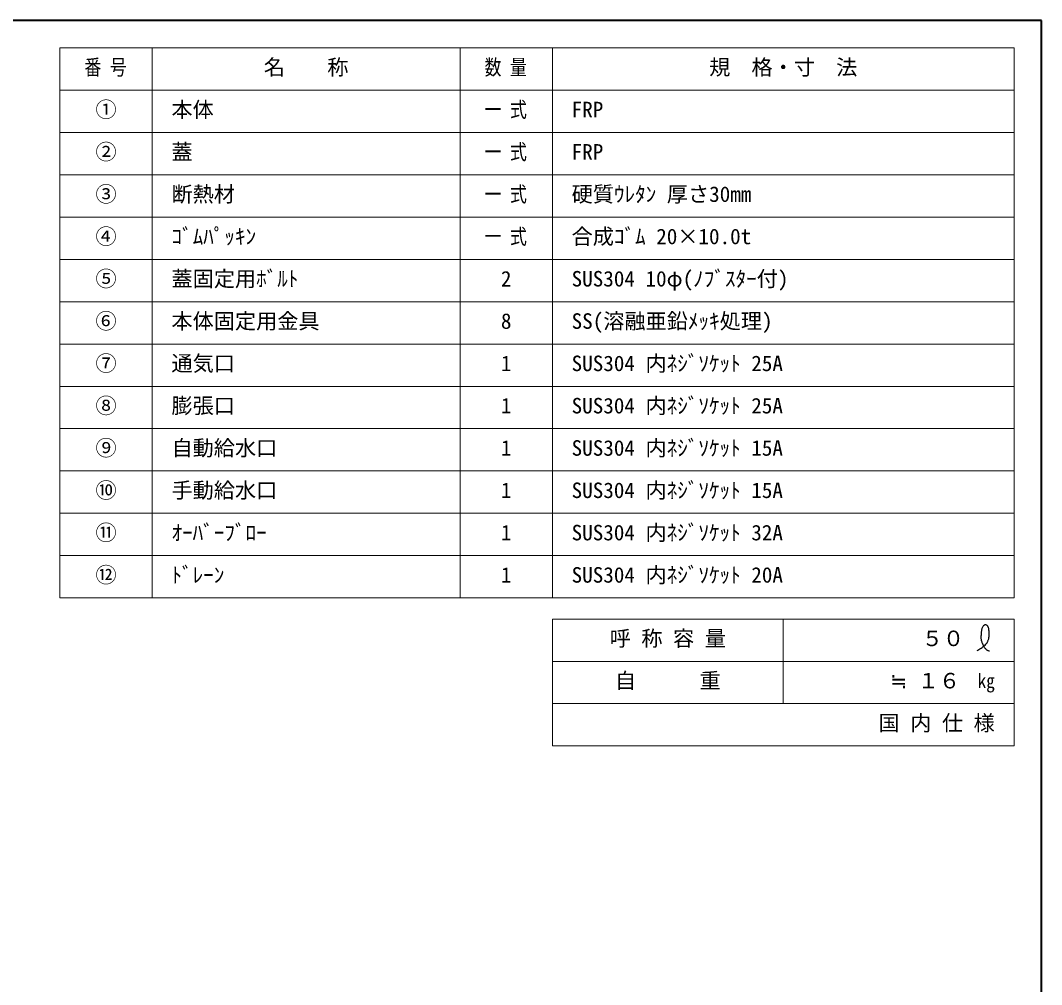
# Model space of a CAD drawing. Units: millimetres at full size, sheet at 1:8; details may follow other scales. Extents: x -1668 to 1572, y -1121 to 1127.
# Drawn here: x 511 to 1572, y 124 to 1127 of the extents above; entities that cross this region are included whole.
import ezdxf
from ezdxf.enums import TextEntityAlignment as Align

# ---------------------------------------------------------------- set-up
doc = ezdxf.new("R2010")
doc.units = ezdxf.units.MM
doc.header["$LTSCALE"] = 8
doc.layers.add('0-0_ﾚｲﾔ1', color=7, linetype='Continuous', lineweight=18)
doc.styles.add('ＭＳ ゴシック', font='')
doc.styles.get('ＭＳ ゴシック').set_extended_font_data('MS Gothic')

msp = doc.modelspace()

# ---------------------------------------------------------------- linework, layer by layer
at = {"layer": '0-0_ﾚｲﾔ1', "color": 1, "lineweight": 40}
for p, q in [((1572.491, 1126.669), (-1667.509, 1126.669)), ((1572.491, -1121.331), (1572.491, 1126.669))]:
    msp.add_line(p, q, dxfattribs=at)
at = {"layer": '0-0_ﾚｲﾔ1', "color": 3}
for p, q in [((551.92, 526.098), (551.92, 1098.098)), ((1543.92, 1098.098), (551.92, 1098.098)), ((647.92, 526.098), (647.92, 1098.098)), ((967.92, 526.098), (967.92, 1098.098)), ((1063.92, 526.098), (1063.92, 1098.098)), ((1543.92, 526.098), (1543.92, 1098.098)), ((1543.92, 1054.098), (551.92, 1054.098)), ((1543.92, 1010.098), (551.92, 1010.098)), ((1543.92, 966.098), (551.92, 966.098)), ((1543.92, 922.098), (551.92, 922.098)), ((1543.92, 878.098), (551.92, 878.098)), ((1543.92, 834.098), (551.92, 834.098)), ((1543.92, 790.098), (551.92, 790.098)), ((1543.92, 746.098), (551.92, 746.098)), ((1543.92, 702.098), (551.92, 702.098)), ((1543.92, 658.098), (551.92, 658.098)), ((1543.92, 614.098), (551.92, 614.098)), ((1543.92, 570.098), (551.92, 570.098)), ((1543.92, 526.098), (551.92, 526.098)), ((1543.92, 504.098), (1063.92, 504.098)), ((1303.92, 416.098), (1303.92, 504.098)), ((1543.92, 372.098), (1543.92, 504.098)), ((1543.92, 460.098), (1063.92, 460.098)), ((1543.92, 416.098), (1063.92, 416.098))]:
    msp.add_line(p, q, dxfattribs=at)
at = {"layer": '0-0_ﾚｲﾔ1', "color": 5, "lineweight": 25}
for p, q in [((1509.685, 488.808), (1509.64, 488.278)), ((1509.721, 489.253), (1509.685, 488.808)), ((1509.784, 490.018), (1509.721, 489.253)), ((1509.853, 490.781), (1509.784, 490.018)), ((1509.937, 491.542), (1509.853, 490.781)), ((1510.042, 492.298), (1509.937, 491.542)), ((1510.176, 493.051), (1510.042, 492.298)), ((1510.269, 493.486), (1510.176, 493.051)), ((1510.354, 493.832), (1510.269, 493.486)), ((1510.524, 494.422), (1510.354, 493.832)), ((1510.733, 495), (1510.524, 494.422)), ((1510.987, 495.56), (1510.733, 495)), ((1511.294, 496.095), (1510.987, 495.56)), ((1511.662, 496.6), (1511.294, 496.095)), ((1511.906, 496.877), (1511.662, 496.6)), ((1512.083, 497.054), (1511.906, 496.877)), ((1512.409, 497.339), (1512.083, 497.054)), ((1512.76, 497.59), (1512.409, 497.339)), ((1513.129, 497.796), (1512.76, 497.59)), ((1513.511, 497.947), (1513.129, 497.796)), ((1513.901, 498.032), (1513.511, 497.947)), ((1514.128, 498.046), (1513.901, 498.032)), ((1514.404, 498.028), (1514.128, 498.046)), ((1514.874, 497.909), (1514.404, 498.028)), ((1515.329, 497.695), (1514.874, 497.909)), ((1515.76, 497.403), (1515.329, 497.695)), ((1516.158, 497.05), (1515.76, 497.403)), ((1516.516, 496.653), (1516.158, 497.05)), ((1516.701, 496.409), (1516.516, 496.653)), ((1516.989, 495.954), (1516.701, 496.409)), ((1517.363, 495.131), (1516.989, 495.954)), ((1517.606, 494.27), (1517.363, 495.131)), ((1517.748, 493.38), (1517.606, 494.27)), ((1517.822, 492.473), (1517.748, 493.38)), ((1517.856, 491.559), (1517.822, 492.473)), ((1517.87, 491.03), (1517.856, 491.559)), ((1517.885, 490.527), (1517.87, 491.03)), ((1517.914, 489.666), (1517.885, 490.527)), ((1517.939, 488.811), (1517.914, 489.666)), ((1517.951, 487.96), (1517.939, 488.811)), ((1509.463, 485.535), (1509.462, 484.625)), ((1509.462, 484.625), (1509.511, 483.719)), ((1509.501, 486.449), (1509.463, 485.535)), ((1509.564, 487.363), (1509.501, 486.449)), ((1509.511, 483.719), (1509.568, 483.195)), ((1509.64, 488.278), (1509.564, 487.363)), ((1509.568, 483.195), (1509.635, 482.742)), ((1509.635, 482.742), (1509.789, 481.965)), ((1509.789, 481.965), (1509.988, 481.195)), ((1509.988, 481.195), (1510.224, 480.433)), ((1510.224, 480.433), (1510.493, 479.681)), ((1510.493, 479.681), (1510.789, 478.941)), ((1510.789, 478.941), (1510.971, 478.518)), ((1510.971, 478.518), (1511.107, 478.213)), ((1511.107, 478.213), (1511.35, 477.691)), ((1513.725, 477.055), (1514.457, 477.809)), ((1514.457, 477.809), (1515.137, 478.604)), ((1515.137, 478.604), (1515.757, 479.442)), ((1515.757, 479.442), (1516.304, 480.324)), ((1516.304, 480.324), (1516.584, 480.857)), ((1516.584, 480.857), (1516.785, 481.291)), ((1516.785, 481.291), (1517.09, 482.059)), ((1517.09, 482.059), (1517.343, 482.849)), ((1517.343, 482.849), (1517.547, 483.654)), ((1517.547, 483.654), (1517.706, 484.47)), ((1517.706, 484.47), (1517.821, 485.291)), ((1517.821, 485.291), (1517.87, 485.768)), ((1517.87, 485.768), (1517.907, 486.261)), ((1517.907, 486.261), (1517.943, 487.111)), ((1517.943, 487.111), (1517.951, 487.96)), ((1505.358, 471.268), (1506.054, 471.669)), ((1506.054, 471.669), (1507.251, 472.366)), ((1507.251, 472.366), (1508.436, 473.081)), ((1508.436, 473.081), (1509.605, 473.823)), ((1509.605, 473.823), (1510.749, 474.605)), ((1510.749, 474.605), (1511.862, 475.436)), ((1511.35, 477.691), (1511.604, 477.175)), ((1511.604, 477.175), (1511.869, 476.664)), ((1511.862, 475.436), (1512.491, 475.945)), ((1511.869, 476.664), (1512.145, 476.157)), ((1512.145, 476.157), (1512.434, 475.653)), ((1512.434, 475.653), (1512.608, 475.361)), ((1512.491, 475.945), (1512.953, 476.342)), ((1512.608, 475.361), (1512.816, 475.021)), ((1512.816, 475.021), (1513.192, 474.444)), ((1512.953, 476.342), (1513.725, 477.055)), ((1513.192, 474.444), (1513.592, 473.885)), ((1513.592, 473.885), (1514.022, 473.355)), ((1514.022, 473.355), (1514.486, 472.867)), ((1514.486, 472.867), (1514.987, 472.429)), ((1514.987, 472.429), (1515.297, 472.203)), ((1515.297, 472.203), (1515.563, 472.035)), ((1515.563, 472.035), (1516.043, 471.776)), ((1516.043, 471.776), (1516.546, 471.552)), ((1516.546, 471.552), (1517.066, 471.355)), ((1517.066, 471.355), (1517.599, 471.177)), ((1517.599, 471.177), (1518.139, 471.011)), ((1518.139, 471.011), (1518.455, 470.917))]:
    msp.add_line(p, q, dxfattribs=at)
at = {"layer": '0-0_ﾚｲﾔ1', "color": 3}
msp.add_lwpolyline([(1543.92, 372.098), (1063.92, 372.098), (1063.92, 504.098)], dxfattribs=at)

# ---------------------------------------------------------------- texts
at = {"layer": '0-0_ﾚｲﾔ1', "style": 'ＭＳ ゴシック'}
for s, height, width, p in [('番 号', 16.13, 0.8, (577.42, 1065.098)), ('数 量', 16.13, 0.8, (993.42, 1065.098)), ('一 式', 16.13, 0.8, (993.42, 1021.098)), ('一 式', 16.13, 0.8, (993.42, 977.098)), ('一 式', 16.13, 0.8, (993.42, 933.098)), ('一 式', 16.13, 0.8, (993.42, 889.098)), ('㎏', 14.66, 0.9, (1505.92, 428.098))]:
    msp.add_text(s, height=height, dxfattribs=dict(at, width=width)).set_placement(p, align=Align.BOTTOM_LEFT)
for s, p in [('名\u3000\u3000称', (763.92, 1065.098)), ('規\u3000格・寸\u3000法', (1226.92, 1065.098)), ('①', (588.92, 1021.098)), ('本体', (667.92, 1021.098)), ('FRP', (1083.92, 1021.098)), ('②', (588.92, 977.098)), ('蓋', (667.92, 977.098)), ('FRP', (1083.92, 977.098)), ('③', (588.92, 933.098)), ('断熱材', (667.92, 933.098)), ('硬質ｳﾚﾀﾝ 厚さ30mm', (1083.92, 933.098)), ('④', (588.92, 889.098)), ('ｺﾞﾑﾊﾟｯｷﾝ', (667.92, 889.098)), ('合成ｺﾞﾑ 20×10.0t', (1083.92, 889.098)), ('⑤', (588.92, 845.098)), ('蓋固定用ﾎﾞﾙﾄ', (667.92, 845.098)), ('2', (1010.42, 845.098)), ('SUS304 10φ(ﾉﾌﾞｽﾀｰ付)', (1083.92, 845.098)), ('⑥', (588.92, 801.098)), ('本体固定用金具', (667.92, 801.098)), ('8', (1010.42, 801.098)), ('SS(溶融亜鉛ﾒｯｷ処理)', (1083.92, 801.098)), ('⑦', (588.92, 757.098)), ('通気口', (667.92, 757.098)), ('1', (1010.42, 757.098)), ('SUS304 内ﾈｼﾞｿｹｯﾄ 25A', (1083.92, 757.098)), ('⑧', (588.92, 713.098)), ('膨張口', (667.92, 713.098)), ('1', (1010.42, 713.098)), ('SUS304 内ﾈｼﾞｿｹｯﾄ 25A', (1083.92, 713.098)), ('⑨', (588.92, 669.098)), ('自動給水口', (667.92, 669.098)), ('SUS304 内ﾈｼﾞｿｹｯﾄ 15A', (1083.92, 669.098)), ('1', (1010.42, 669.098)), ('⑩', (588.92, 625.098)), ('手動給水口', (667.92, 625.098)), ('SUS304 内ﾈｼﾞｿｹｯﾄ 15A', (1083.92, 625.098)), ('1', (1010.42, 625.098)), ('⑪', (588.92, 581.098)), ('ｵｰﾊﾞｰﾌﾞﾛｰ', (667.92, 581.098)), ('1', (1010.42, 581.098)), ('SUS304 内ﾈｼﾞｿｹｯﾄ 32A', (1083.92, 581.098)), ('⑫', (588.92, 537.098)), ('ﾄﾞﾚｰﾝ', (667.92, 537.098)), ('1', (1010.42, 537.098)), ('SUS304 内ﾈｼﾞｿｹｯﾄ 20A', (1083.92, 537.098)), ('呼 称 容 量', (1123.42, 471.098)), ('５０', (1447.92, 471.098)), ('自\u3000\u3000\u3000重', (1128.92, 427.098)), ('≒ １６', (1414.92, 427.098)), ('国 内 仕 様', (1402.92, 383.098))]:
    msp.add_text(s, height=16.13, dxfattribs=at).set_placement(p, align=Align.BOTTOM_LEFT)

doc.saveas('drawing.dxf')
